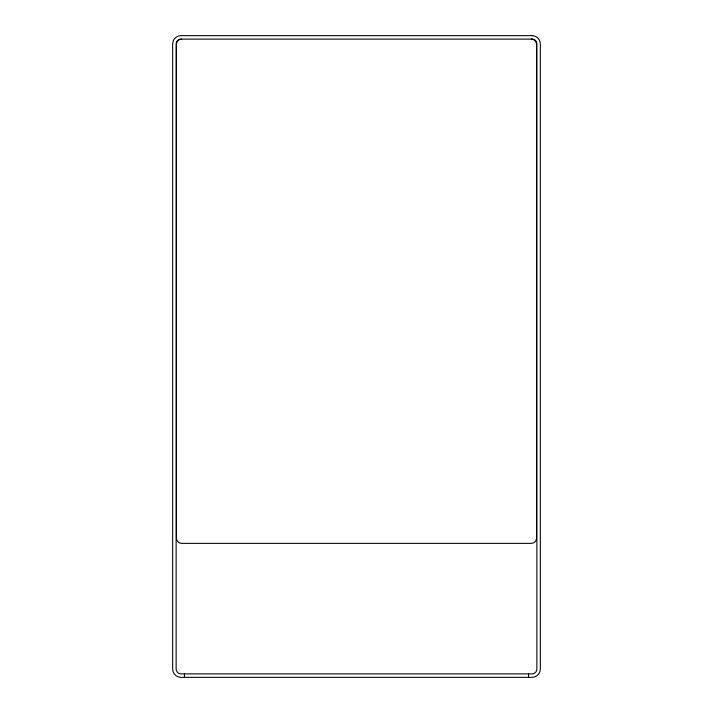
<?xml version="1.0" encoding="UTF-8"?>
<svg xmlns="http://www.w3.org/2000/svg" width="713" height="713" viewBox="0 0 713 713"><rect width="100%" height="100%" fill="white"/><g stroke="black" fill="none" stroke-linecap="round" stroke-linejoin="round"><path stroke-width="1.07" d="M528.547 673.883L528.547 677.35M184.453 673.883L184.453 677.35M531.319 39.117A5.205 5.205 0 0 1 536.524 44.322L536.524 538.155A5.205 5.205 0 0 1 531.319 543.359L181.681 543.359A5.205 5.205 0 0 1 176.476 538.155L176.476 44.322A5.205 5.205 0 0 1 181.681 39.117M532.014 35.65L180.986 35.65A8.324 8.324 0 0 0 172.662 43.974L172.662 669.026A8.324 8.324 0 0 0 180.986 677.35L532.014 677.35A8.324 8.324 0 0 0 540.338 669.026L540.338 43.974A8.324 8.324 0 0 0 532.014 35.65M532.014 39.117L180.986 39.117A4.857 4.857 0 0 0 176.129 43.974L176.129 669.026A4.857 4.857 0 0 0 180.986 673.883L532.014 673.883A4.857 4.857 0 0 0 536.871 669.026L536.871 43.974A4.857 4.857 0 0 0 532.014 39.117"/></g></svg>
